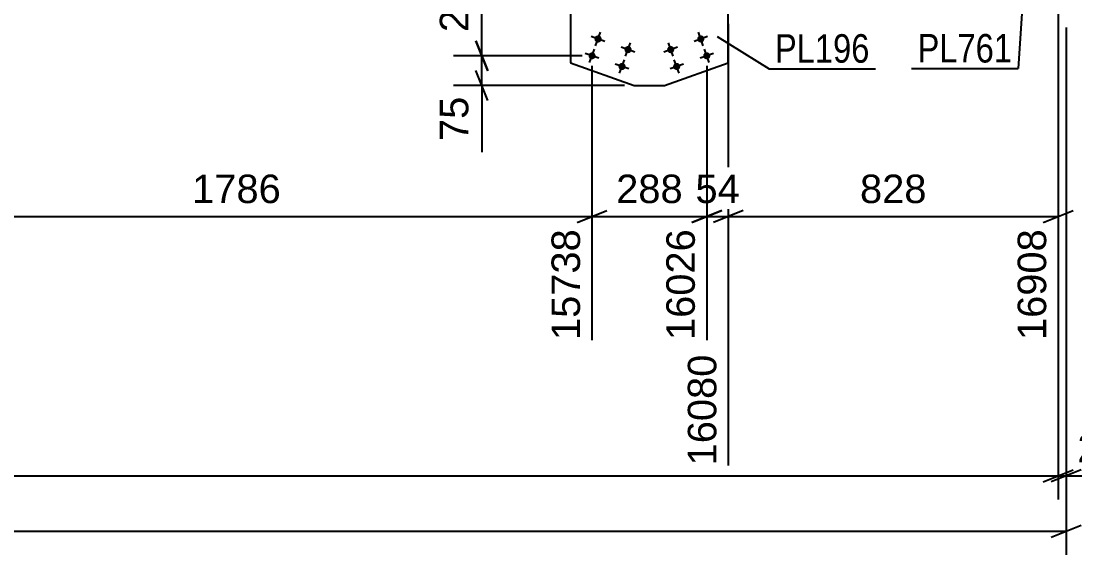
# Model space of a CAD drawing. Header units: millimetres. Extents: x -65 to 776, y -395 to 199.
# Drawn here: x 571 to 676.8, y 87.5 to 141.1 of the extents above; entities that cross this region are included whole.
import ezdxf

# ---------------------------------------------------------------- set-up
doc = ezdxf.new("R2010")
doc.units = ezdxf.units.MM
doc.linetypes.add('DXK_LINE_DOT2', pattern=[3.9198, 1.9599, -1.9599])
doc.styles.add('Arial', font='ARIAL.TTF', dxfattribs={"height": 0.2})
doc.styles.add('Arial Narrow', font='ARIALN.TTF', dxfattribs={"height": 0.2})

# ---------------------------------------------------------------- blocks, each defined once
blk = doc.blocks.new('Part-318465366-4393 - 4341')
at = {"color": 7, "linetype": 'DXK_LINE_DOT2'}
for p in [(641.99, 145.69), (626.14, 143.09)]:
    blk.add_line(p, (626.14, 145.69), dxfattribs=at)
at = {"color": 2, "linetype": 'Continuous'}
for p, q in [((641.99, 136.91), (641.99, 145.69)), ((626.14, 143.09), (626.14, 136.91)), ((626.14, 136.91), (632.55, 134.64)), ((635.59, 134.64), (641.99, 136.91)), ((632.55, 134.64), (635.59, 134.64))]:
    blk.add_line(p, q, dxfattribs=at)
blk = doc.blocks.new('Bolt-318465366-4510 - 4341')
at = {"linetype": 'Continuous'}
for points in [[(628.57, 139.45, -1), (629.25, 139.2, -1)], [(627.97, 137.75, -1), (628.64, 137.51, -1)], [(631.58, 138.38, -1), (632.26, 138.13, -1)], [(630.98, 136.68, -1), (631.66, 136.44, -1)]]:
    blk.add_hatch(color=1, dxfattribs=at).paths.add_polyline_path(points)
at = {"color": 1, "linetype": 'Continuous'}
for p, q in [((628.67, 138.65), (629.15, 140)), ((629.58, 139.08), (628.23, 139.57)), ((631.68, 137.58), (632.16, 138.93)), ((628.98, 137.39), (627.63, 137.87)), ((628.06, 136.95), (628.55, 138.31)), ((632.6, 138.01), (631.24, 138.5)), ((632, 136.32), (630.64, 136.8)), ((631.08, 135.88), (631.56, 137.24))]:
    blk.add_line(p, q, dxfattribs=at)
blk = doc.blocks.new('Bolt-318465366-4511 - 4341')
at = {"linetype": 'Continuous'}
for points in [[(638.89, 139.2, -1), (639.57, 139.45, -1)], [(635.87, 138.13, -1), (636.55, 138.38, -1)], [(639.49, 137.51, -1), (640.17, 137.75, -1)], [(636.47, 136.44, -1), (637.15, 136.68, -1)]]:
    blk.add_hatch(color=1, dxfattribs=at).paths.add_polyline_path(points)
at = {"color": 1, "linetype": 'Continuous'}
for p, q in [((639.47, 138.65), (638.99, 140)), ((636.45, 137.58), (635.97, 138.93)), ((639.91, 139.57), (638.55, 139.08)), ((636.89, 138.5), (635.53, 138.01)), ((640.51, 137.87), (639.15, 137.39)), ((640.07, 136.95), (639.59, 138.31)), ((637.49, 136.8), (636.14, 136.32)), ((637.05, 135.88), (636.57, 137.24))]:
    blk.add_line(p, q, dxfattribs=at)
blk = doc.blocks.new('StraightDimension-318465366-5820 - 4341')
at = {"color": 7, "linetype": 'Continuous'}
for p, q in [((616.63, 150.59), (617.83, 147.59)), ((627.98, 149.09), (614.38, 149.09)), ((617.23, 137.63), (617.23, 149.09)), ((617.83, 136.13), (616.63, 139.13)), ((627.3, 137.63), (614.38, 137.63))]:
    blk.add_line(p, q, dxfattribs=at)
at = {"color": 0}
blk.add_wipeout([(616.48, 147.29), (612.28, 147.29), (612.28, 139.42), (616.48, 139.42)], dxfattribs=at)
at = {"color": 3, "style": 'Arial'}
blk.add_text('286', height=2.865, rotation=90.0002, dxfattribs=at).set_placement((615.88, 140.02))
blk = doc.blocks.new('StraightDimension-318465366-4828 - 4341')
at = {"color": 7, "linetype": 'Continuous'}
for p, q in [((675.12, 146.12), (675.12, 109.07)), ((641.99, 140.86), (641.99, 96.47)), ((643.49, 122.08), (640.49, 120.88)), ((673.62, 120.88), (676.62, 122.08)), ((641.99, 121.48), (675.12, 121.48))]:
    blk.add_line(p, q, dxfattribs=at)
at = {"color": 0}
blk.add_wipeout([(662.5, 122.23), (662.5, 126.43), (654.62, 126.43), (654.62, 122.23)], dxfattribs=at)
at = {"color": 3, "style": 'Arial'}
blk.add_text('828', height=2.865, dxfattribs=at).set_placement((655.22, 122.83))
at = {"color": 0, "linetype": 'Continuous'}
blk.add_wipeout([(674.52, 120.78), (670.32, 120.78), (670.32, 108.47), (674.52, 108.47)], dxfattribs=at)
at = {"color": 3, "linetype": 'Continuous', "style": 'Arial'}
blk.add_text('16908', height=2.865, rotation=90.0002, dxfattribs=at).set_placement((673.92, 109.07))
blk = doc.blocks.new('StraightDimension-318465366-5128 - 4341')
at = {"color": 7, "linetype": 'Continuous'}
for p, q in [((675.92, 140.49), (675.92, 87.47)), ((674.42, 89.27), (677.42, 90.47)), ((1.89, 89.87), (675.92, 89.87))]:
    blk.add_line(p, q, dxfattribs=at)
blk = doc.blocks.new('StraightDimension-318465366-5656 - 4341')
at = {"color": 7, "linetype": 'Continuous'}
for p, q in [((675.12, 140.49), (675.12, 93.03)), ((2.69, 95.43), (675.12, 95.43)), ((673.62, 94.83), (676.62, 96.03))]:
    blk.add_line(p, q, dxfattribs=at)
blk = doc.blocks.new('StraightDimension-318465366-5828 - 4341')
at = {"color": 7, "linetype": 'Continuous'}
for p, q in [((616.63, 139.13), (617.83, 136.13)), ((627.3, 137.63), (614.38, 137.63)), ((617.23, 134.64), (617.23, 137.63)), ((617.83, 133.14), (616.63, 136.14)), ((631.55, 134.64), (614.38, 134.64)), ((617.23, 134.64), (617.23, 127.94)), ((617.23, 134.64), (617.23, 127.94))]:
    blk.add_line(p, q, dxfattribs=at)
at = {"color": 0}
blk.add_wipeout([(616.48, 134.11), (612.28, 134.11), (612.28, 128.47), (616.48, 128.47)], dxfattribs=at)
at = {"color": 3, "style": 'Arial'}
blk.add_text('75', height=2.865, rotation=90.0002, dxfattribs=at).set_placement((615.88, 129.07))
blk = doc.blocks.new('StraightDimension-318465366-4840 - 4341')
at = {"color": 7, "linetype": 'Continuous'}
for p, q in [((641.99, 140.86), (641.99, 96.47)), ((639.83, 136.63), (639.83, 109.07)), ((638.33, 120.88), (641.33, 122.08)), ((643.49, 122.08), (640.49, 120.88)), ((639.83, 121.48), (641.99, 121.48))]:
    blk.add_line(p, q, dxfattribs=at)
at = {"color": 0, "linetype": 'Continuous'}
blk.add_wipeout([(641.39, 108.18), (637.19, 108.18), (637.19, 95.87), (641.39, 95.87)], dxfattribs=at)
at = {"color": 3, "linetype": 'Continuous', "style": 'Arial'}
blk.add_text('16080', height=2.865, rotation=90.0002, dxfattribs=at).set_placement((640.79, 96.47))
at = {"color": 0}
blk.add_wipeout([(643.74, 122.23), (643.74, 126.43), (638.09, 126.43), (638.09, 122.23)], dxfattribs=at)
at = {"color": 3, "style": 'Arial'}
blk.add_text('54', height=2.865, dxfattribs=at).set_placement((638.69, 122.83))
blk = doc.blocks.new('StraightDimension-318465366-4849 - 4341')
at = {"color": 7, "linetype": 'Continuous'}
for p, q in [((628.3, 136.63), (628.3, 109.07)), ((639.83, 136.63), (639.83, 109.07)), ((626.8, 120.88), (629.8, 122.08)), ((641.33, 122.08), (638.33, 120.88)), ((628.3, 121.48), (639.83, 121.48))]:
    blk.add_line(p, q, dxfattribs=at)
at = {"color": 0}
blk.add_wipeout([(638, 122.23), (638, 126.43), (630.13, 126.43), (630.13, 122.23)], dxfattribs=at)
at = {"color": 0, "linetype": 'Continuous'}
blk.add_wipeout([(639.23, 120.78), (635.03, 120.78), (635.03, 108.47), (639.23, 108.47)], dxfattribs=at)
at = {"color": 3, "style": 'Arial'}
blk.add_text('288', height=2.865, dxfattribs=at).set_placement((630.73, 122.83))
at = {"color": 3, "linetype": 'Continuous', "style": 'Arial'}
blk.add_text('16026', height=2.865, rotation=90.0002, dxfattribs=at).set_placement((638.63, 109.07))
blk = doc.blocks.new('StraightDimension-318465366-4858 - 4341')
at = {"color": 7, "linetype": 'Continuous'}
for p, q in [((556.86, 140.67), (556.86, 96.47)), ((628.3, 136.63), (628.3, 109.07)), ((558.36, 122.08), (555.36, 120.88)), ((626.8, 120.88), (629.8, 122.08)), ((556.86, 121.48), (628.3, 121.48))]:
    blk.add_line(p, q, dxfattribs=at)
at = {"color": 0}
blk.add_wipeout([(597.63, 122.23), (597.63, 126.43), (587.54, 126.43), (587.54, 122.23)], dxfattribs=at)
at = {"color": 3, "style": 'Arial'}
blk.add_text('1786', height=2.865, dxfattribs=at).set_placement((588.14, 122.83))
at = {"color": 0, "linetype": 'Continuous'}
blk.add_wipeout([(627.7, 120.78), (623.5, 120.78), (623.5, 108.47), (627.7, 108.47)], dxfattribs=at)
at = {"color": 3, "linetype": 'Continuous', "style": 'Arial'}
blk.add_text('15738', height=2.865, rotation=90.0002, dxfattribs=at).set_placement((627.1, 109.07))
blk = doc.blocks.new('StraightDimension-318465366-5678 - 4341')
at = {"color": 7, "linetype": 'Continuous'}
for p, q in [((675.12, 140.49), (675.12, 93.03)), ((675.92, 140.49), (675.92, 93.03)), ((673.62, 94.83), (676.62, 96.03)), ((677.42, 96.03), (674.42, 94.83)), ((675.12, 95.43), (675.92, 95.43)), ((675.92, 95.43), (682.62, 95.43)), ((675.92, 95.43), (682.62, 95.43))]:
    blk.add_line(p, q, dxfattribs=at)
at = {"color": 0}
blk.add_wipeout([(682.1, 96.18), (682.1, 100.38), (676.45, 100.38), (676.45, 96.18)], dxfattribs=at)
at = {"color": 3, "style": 'Arial'}
blk.add_text('20', height=2.865, dxfattribs=at).set_placement((677.05, 96.78))
blk = doc.blocks.new('Mark-318465366-4389 - 4341')
at = {"color": 30, "linetype": 'Continuous'}
for p, q in [((640.86, 139.58), (646.08, 136.34)), ((646.08, 136.34), (656.78, 136.34))]:
    blk.add_line(p, q, dxfattribs=at)
at = {"color": 0}
blk.add_wipeout([(656.18, 136.94), (656.18, 139.94), (646.68, 139.94), (646.68, 136.94)], dxfattribs=at)
blk.add_wipeout([(656.18, 136.94), (656.18, 139.94), (646.68, 139.94), (646.68, 136.94)], dxfattribs=at)
at = {"color": 3, "style": 'Arial Narrow'}
blk.add_text('PL196', height=2.863, dxfattribs=at).set_placement((646.68, 136.94))
blk = doc.blocks.new('Mark-318465366-4557 - 4341')
at = {"color": 30, "linetype": 'Continuous'}
for p in [(671.57, 143.42), (660.4, 136.36)]:
    blk.add_line(p, (671.1, 136.36), dxfattribs=at)
at = {"color": 0}
blk.add_wipeout([(670.5, 136.96), (670.5, 139.96), (661, 139.96), (661, 136.96)], dxfattribs=at)
blk.add_wipeout([(670.5, 136.96), (670.5, 139.96), (661, 139.96), (661, 136.96)], dxfattribs=at)
at = {"color": 3, "style": 'Arial Narrow'}
blk.add_text('PL761', height=2.863, dxfattribs=at).set_placement((661, 136.96))

msp = doc.modelspace()

# ---------------------------------------------------------------- block references
for name in ['Part-318465366-4393 - 4341', 'Bolt-318465366-4510 - 4341', 'Bolt-318465366-4511 - 4341']:
    msp.add_blockref(name, (0, 0))

# ---------------------------------------------------------------- next in the draw order: block references
for name in ['StraightDimension-318465366-5820 - 4341', 'StraightDimension-318465366-4828 - 4341']:
    msp.add_blockref(name, (0, 0))

# ---------------------------------------------------------------- next in the draw order: block references
msp.add_blockref('StraightDimension-318465366-5128 - 4341', (0, 0))

# ---------------------------------------------------------------- next in the draw order: block references
msp.add_blockref('StraightDimension-318465366-5656 - 4341', (0, 0))

# ---------------------------------------------------------------- next in the draw order: block references
for name in ['Mark-318465366-4557 - 4341', 'StraightDimension-318465366-4840 - 4341', 'StraightDimension-318465366-5678 - 4341', 'StraightDimension-318465366-5828 - 4341']:
    msp.add_blockref(name, (0, 0))

# ---------------------------------------------------------------- next in the draw order: block references
msp.add_blockref('StraightDimension-318465366-4849 - 4341', (0, 0))

# ---------------------------------------------------------------- next in the draw order: block references
for name in ['StraightDimension-318465366-4858 - 4341', 'Mark-318465366-4389 - 4341']:
    msp.add_blockref(name, (0, 0))

doc.saveas('drawing.dxf')
